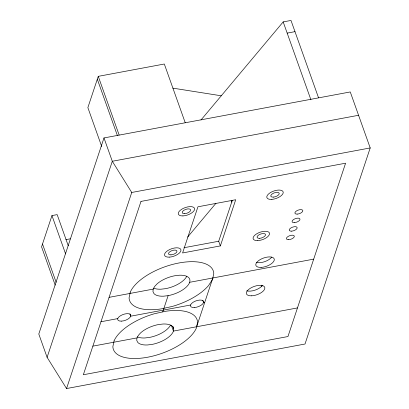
<?xml version="1.0" encoding="UTF-8"?>
<svg xmlns="http://www.w3.org/2000/svg" width="409" height="409" viewBox="0 0 409 409"><rect width="100%" height="100%" fill="white"/><g stroke="black" fill="none" stroke-linecap="round" stroke-linejoin="round"><path stroke-width="0.61" d="M171.366 325.257L173.442 331.086L173.677 328.631A19.422 8.758 -19.6 0 0 163.119 324.005L158.513 324.547A19.422 8.758 -19.6 0 0 141.069 332.471C138.881 334.588 136.509 337.077 136.739 340.354L137.761 342.415A19.422 8.758 -19.6 0 0 147.291 344.981L151.903 344.439A19.422 8.758 -19.6 0 0 173.442 331.086L297.466 307.926M153.191 289.112L152.961 291.571L153.983 293.631A19.422 8.758 -19.6 0 0 163.513 296.198L168.119 295.651A19.422 8.758 -19.6 0 0 189.076 283.631A19.422 8.758 -19.6 0 0 179.341 275.221L174.735 275.763A19.422 8.758 -19.6 0 0 157.291 283.682L154.668 286.423L153.191 289.112L109.085 297.348M68.247 245.732L57.168 214.623L51.958 215.594L41.565 246.852L55.2 285.139M185.211 122.695L164.316 64.014L98.257 76.35L87.863 107.613L101.708 146.499M103.988 137.94L38.794 334.015L47.101 357.343L66.549 388.55L305.012 344.015L370.206 147.94L350.268 91.948L103.988 137.94L112.296 161.269L131.739 192.475L66.549 388.55M47.101 357.343L112.296 161.269L358.575 115.277M162.721 311.898L168.119 295.651M220.359 245.911L235.712 199.735L197.941 206.79L182.588 252.966L220.359 245.911L218.697 241.249L232.256 200.466M196.637 326.755L212.854 277.972M200.998 119.98L283.186 21.907L290.998 20.45L318.509 97.705M187.665 237.031L215.957 203.268M287.174 33.109L294.986 31.651M131.739 192.475L370.206 147.94M65.91 239.638L70.302 238.82M184.019 247.721L218.697 241.249M189.664 282.302L313.688 259.142M100.977 321.745L117.731 318.616M190.543 305.017L130.757 316.183L129.924 313.846M204.745 302.363L203.57 302.583L202.736 300.252M92.863 346.137L136.974 337.9M172.91 88.15L221.269 95.793M283.186 21.907L310.906 99.76M231.295 200.395L231.939 202.199M261.494 285.196L261.924 286.397M98.257 76.35L119.131 134.98M97.311 79.193L117.337 135.43M172.843 326.295L173.677 328.631M51.958 215.594L65.593 253.882M42.51 244.009L56.145 282.297M186.724 276.361A19.422 8.758 -19.6 0 1 165.63 288.657L161.023 289.199A19.422 8.758 -19.6 0 1 153.702 288.151M271.76 257.133A9.714 4.376 -19.6 0 1 256.254 262.394M262.312 285.548A9.714 4.376 -19.6 0 1 246.806 290.809M170.507 325.145A19.422 8.758 -19.6 0 1 149.408 337.44L144.801 337.982A19.422 8.758 -19.6 0 1 137.485 336.934M114.055 340.907L112.858 346.684A44.397 20.015 -19.6 0 0 150.635 356.612A44.397 20.015 -19.6 0 0 196.361 328.079L197.557 322.302A44.397 20.015 -19.6 0 0 165.236 311.336L154.244 313.785A44.397 20.015 -19.6 0 0 114.055 340.907M130.272 292.123L129.08 297.895A44.397 20.015 -19.6 0 0 161.397 308.861L172.393 306.413A44.397 20.015 -19.6 0 0 208.585 285.502L212.583 279.291L213.774 273.519A44.397 20.015 -19.6 0 0 175.998 263.585A44.397 20.015 -19.6 0 0 130.272 292.123M140.987 201.412L83.349 374.751L287.956 336.541L345.59 163.201L140.987 201.412M257.782 240.599A8.64 3.896 -19.6 0 0 269.516 233.329A8.64 3.896 -19.6 0 0 256.607 233.876A8.64 3.896 -19.6 0 0 257.782 240.599M271.862 199.372A8.64 3.896 -19.6 0 0 283.171 191.928A8.64 3.896 -19.6 0 0 269.971 192.89A8.64 3.896 -19.6 0 0 271.862 199.372M182.93 215.916A8.599 3.88 -19.6 0 0 194.612 208.677A8.599 3.88 -19.6 0 0 181.76 209.224A8.599 3.88 -19.6 0 0 182.93 215.916M169.214 257.138A8.64 3.896 -19.6 0 0 180.947 249.868A8.64 3.896 -19.6 0 0 168.038 250.42A8.64 3.896 -19.6 0 0 169.214 257.138M170.926 254.873A4.438 2.004 -19.6 0 0 176.954 251.136A4.438 2.004 -19.6 0 0 170.323 251.417A4.438 2.004 -19.6 0 0 170.926 254.873M273.391 197.118A4.438 2.004 -19.6 0 0 279.199 193.293A4.438 2.004 -19.6 0 0 272.414 193.784A4.438 2.004 -19.6 0 0 273.391 197.118M259.495 238.335A4.438 2.004 -19.6 0 0 265.523 234.597A4.438 2.004 -19.6 0 0 258.887 234.878A4.438 2.004 -19.6 0 0 259.495 238.335M184.623 213.667A4.438 2.004 -19.6 0 0 190.655 209.929A4.438 2.004 -19.6 0 0 184.019 210.216A4.438 2.004 -19.6 0 0 184.623 213.667M261.085 267.399A9.714 4.376 -19.6 0 0 274.281 259.224A9.714 4.376 -19.6 0 0 259.766 259.843A9.714 4.376 -19.6 0 0 261.085 267.399M297.174 214.112A4.162 1.876 -19.6 0 0 302.824 210.604A4.162 1.876 -19.6 0 0 296.607 210.87A4.162 1.876 -19.6 0 0 297.174 214.112M294.337 222.634A4.162 1.876 -19.6 0 0 299.991 219.132A4.162 1.876 -19.6 0 0 293.774 219.398A4.162 1.876 -19.6 0 0 294.337 222.634M291.505 231.162A4.162 1.876 -19.6 0 0 297.159 227.655A4.162 1.876 -19.6 0 0 290.937 227.92A4.162 1.876 -19.6 0 0 291.505 231.162M288.667 239.684A4.162 1.876 -19.6 0 0 294.322 236.182A4.162 1.876 -19.6 0 0 288.105 236.448A4.162 1.876 -19.6 0 0 288.667 239.684M251.637 295.814A9.714 4.376 -19.6 0 0 264.833 287.639A9.714 4.376 -19.6 0 0 250.318 288.263A9.714 4.376 -19.6 0 0 251.637 295.814M121.417 321.142A6.938 3.129 -19.6 0 0 130.839 315.303A6.938 3.129 -19.6 0 0 120.476 315.748A6.938 3.129 -19.6 0 0 121.417 321.142M194.229 307.548A6.938 3.129 -19.6 0 0 203.651 301.704A6.938 3.129 -19.6 0 0 193.288 302.149A6.938 3.129 -19.6 0 0 194.229 307.548"/></g></svg>
